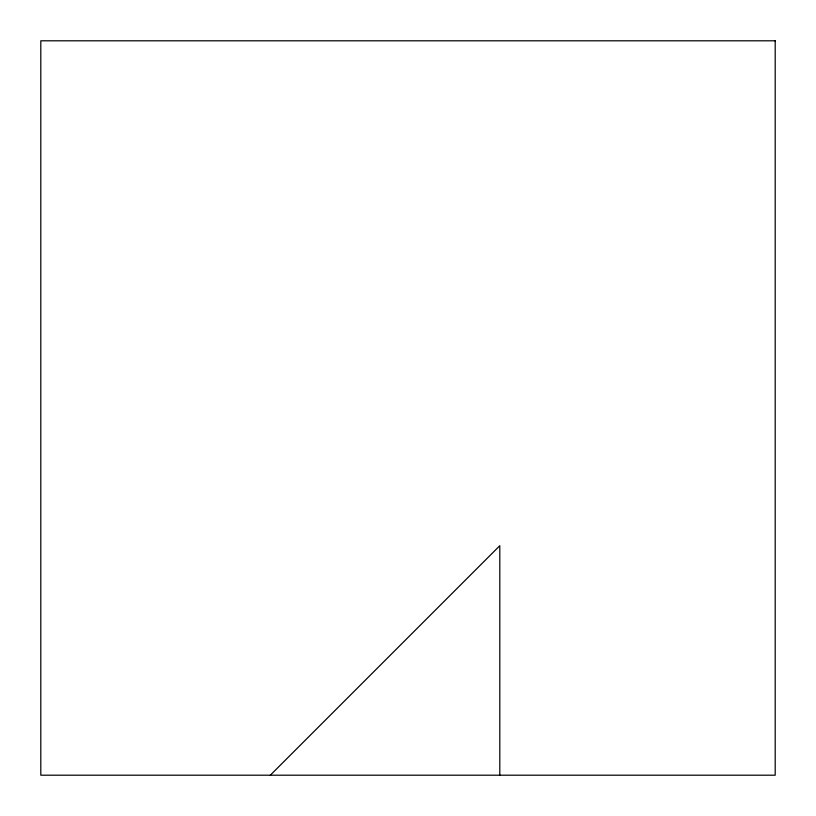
<?xml version="1.0" encoding="UTF-8"?>
<svg xmlns="http://www.w3.org/2000/svg" width="816" height="816" viewBox="0 0 816 816"><rect width="100%" height="100%" fill="white"/><g stroke="black" fill="none" stroke-linecap="round" stroke-linejoin="round"><path stroke-width="1.22" d="M270.3 775.2L499.8 545.7L499.8 775.2M775.2 40.8L40.8 40.8L40.8 775.2L775.2 775.2L775.2 40.8"/></g></svg>
